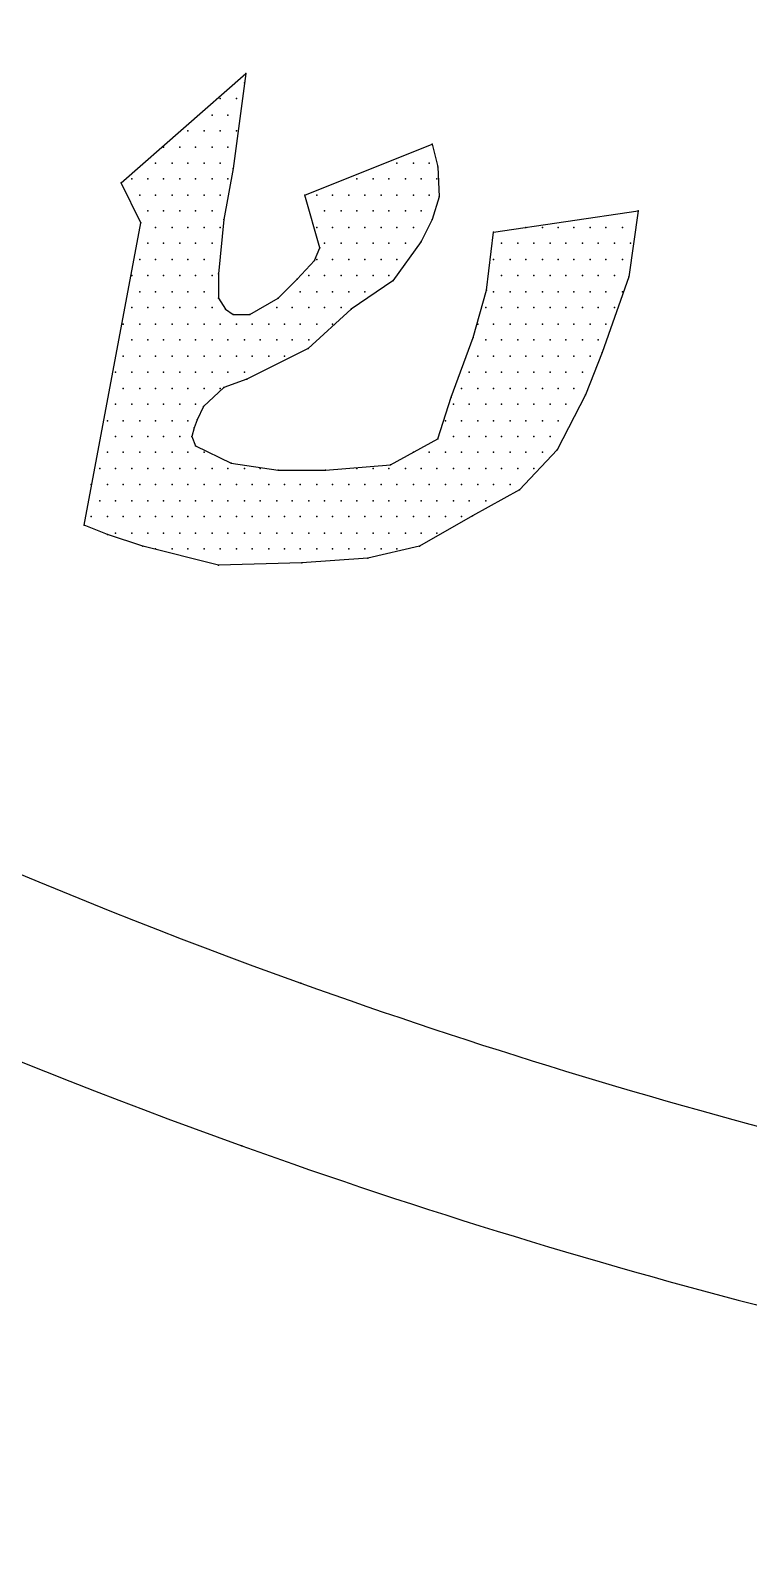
# Model space of a CAD drawing. Extents: x 180421 to 182279, y 668879 to 669787.
# Drawn here: x 180583.85 to 180588.67, y 669594.33 to 669604.51 of the extents above; entities that cross this region are included whole.
import ezdxf

# ---------------------------------------------------------------- set-up
doc = ezdxf.new("R2010")
doc.units = 0
doc.header["$LTSCALE"] = 2.5
doc.header["$MEASUREMENT"] = 0
doc.layers.get('0').update_dxf_attribs({"linetype": 'CONTINUOUS'})
doc.layers.add('KOTERET', color=1, linetype='CONTINUOUS')

# ---------------------------------------------------------------- blocks, each defined once
blk = doc.blocks.new('elipsa')
at = {"layer": 'KOTERET', "color": 1, "linetype": 'Continuous'}
for points in [[(20.368, 15.482, 0.06433), (7.627, 18.997, 0.055067), (-3.695, 19.335, 0.081051), (-17.07, 16.585, 0.05642), (-25.541, 12.204, 0.170965), (-32.054, 4.609, 0.076819), (-33.047, 0.117, 0.118306), (-31.458, -6.729, 0.129737), (-26.38, -12.498, 0.070189), (-16.442, -17.734, 0.047922), (-8.989, -19.629, 0.049022), (1.678, -20.394, 0.072792), (17.281, -17.691, 0.1248), (27.531, -12.086, 0.103709), (33.163, -4.121, 0.036886), (33.574, -2.374, 0.106536), (33.289, 2.751, 0.106243), (28.222, 10.489, 0.106919), (20.368, 15.482)], [(-8.799, -18.483, 0.049045), (1.647, -19.233, 0.072972), (16.953, -16.573, 0.125195), (26.739, -11.236, 0.103069), (32.075, -3.715, 0.035565), (32.429, -2.19, 0.105225), (32.186, 2.392, 0.105504), (27.409, 9.665, 0.107235), (19.946, 14.405, 0.064474), (7.463, 17.846, 0.055181), (-3.626, 18.179, 0.081162), (-16.653, 15.503, 0.05669), (-24.929, 11.217, 0.171614), (-30.972, 4.192, 0.076301), (-31.885, 0.075, 0.117637), (-30.418, -6.206, 0.130118), (-25.715, -11.542, 0.070334), (-16.046, -16.641, 0.047983), (-8.799, -18.483)]]:
    blk.add_lwpolyline(points, format="xyb", dxfattribs=at)
at = {"layer": 'KOTERET', "color": 2, "linetype": 'Continuous'}
for points in [[(-17.254, -11.263), (-16.415, -10.529)], [(-16.415, -10.529), (-16.5, -11.168)], [(-16.426, -10.592), (-16.426, -10.592)], [(-16.589, -10.698), (-16.589, -10.698)], [(-16.479, -10.698), (-16.479, -10.698)], [(-16.642, -10.809), (-16.642, -10.809)], [(-16.537, -10.809), (-16.537, -10.809)], [(-16.806, -10.914), (-16.806, -10.914)], [(-16.695, -10.914), (-16.695, -10.914)], [(-16.589, -10.914), (-16.589, -10.914)], [(-16.479, -10.914), (-16.479, -10.914)], [(-16.969, -11.025), (-16.969, -11.025)], [(-16.859, -11.025), (-16.859, -11.025)], [(-16.753, -11.025), (-16.753, -11.025)], [(-16.642, -11.025), (-16.642, -11.025)], [(-16.537, -11.025), (-16.537, -11.025)], [(-16.019, -11.347), (-15.164, -11.004)], [(-15.164, -11.004), (-15.127, -11.157)], [(-17.022, -11.131), (-17.022, -11.131)], [(-16.911, -11.131), (-16.911, -11.131)], [(-16.806, -11.131), (-16.806, -11.131)], [(-16.695, -11.131), (-16.695, -11.131)], [(-16.589, -11.131), (-16.589, -11.131)], [(-16.5, -11.168), (-16.563, -11.511)], [(-15.402, -11.131), (-15.402, -11.131)], [(-15.291, -11.131), (-15.291, -11.131)], [(-15.185, -11.131), (-15.185, -11.131)], [(-15.127, -11.157), (-15.117, -11.358)], [(-17.122, -11.532), (-17.254, -11.263)], [(-17.181, -11.236), (-17.181, -11.236)], [(-17.075, -11.236), (-17.075, -11.236)], [(-16.969, -11.236), (-16.969, -11.236)], [(-16.859, -11.236), (-16.859, -11.236)], [(-16.753, -11.236), (-16.753, -11.236)], [(-16.642, -11.236), (-16.642, -11.236)], [(-16.537, -11.236), (-16.537, -11.236)], [(-15.671, -11.236), (-15.671, -11.236)], [(-15.56, -11.236), (-15.56, -11.236)], [(-15.455, -11.236), (-15.455, -11.236)], [(-15.344, -11.236), (-15.344, -11.236)], [(-15.238, -11.236), (-15.238, -11.236)], [(-15.133, -11.236), (-15.133, -11.236)], [(-17.128, -11.347), (-17.128, -11.347)], [(-17.022, -11.347), (-17.022, -11.347)], [(-16.911, -11.347), (-16.911, -11.347)], [(-16.806, -11.347), (-16.806, -11.347)], [(-16.695, -11.347), (-16.695, -11.347)], [(-16.589, -11.347), (-16.589, -11.347)], [(-15.919, -11.701), (-16.019, -11.347)], [(-15.94, -11.347), (-15.94, -11.347)], [(-15.835, -11.347), (-15.835, -11.347)], [(-15.724, -11.347), (-15.724, -11.347)], [(-15.618, -11.347), (-15.618, -11.347)], [(-15.507, -11.347), (-15.507, -11.347)], [(-15.402, -11.347), (-15.402, -11.347)], [(-15.291, -11.347), (-15.291, -11.347)], [(-15.185, -11.347), (-15.185, -11.347)], [(-15.117, -11.358), (-15.164, -11.511)], [(-17.075, -11.453), (-17.075, -11.453)], [(-16.969, -11.453), (-16.969, -11.453)], [(-16.859, -11.453), (-16.859, -11.453)], [(-16.753, -11.453), (-16.753, -11.453)], [(-16.642, -11.453), (-16.642, -11.453)], [(-15.887, -11.453), (-15.887, -11.453)], [(-15.777, -11.453), (-15.777, -11.453)], [(-15.671, -11.453), (-15.671, -11.453)], [(-15.56, -11.453), (-15.56, -11.453)], [(-15.455, -11.453), (-15.455, -11.453)], [(-15.344, -11.453), (-15.344, -11.453)], [(-15.238, -11.453), (-15.238, -11.453)], [(-14.753, -11.595), (-13.781, -11.453)], [(-13.781, -11.453), (-13.845, -11.896)], [(-17.502, -13.564), (-17.122, -11.532)], [(-17.022, -11.564), (-17.022, -11.564)], [(-16.911, -11.564), (-16.911, -11.564)], [(-16.806, -11.564), (-16.806, -11.564)], [(-16.695, -11.564), (-16.695, -11.564)], [(-16.563, -11.511), (-16.6, -11.875)], [(-16.589, -11.564), (-16.589, -11.564)], [(-15.94, -11.564), (-15.94, -11.564)], [(-15.835, -11.564), (-15.835, -11.564)], [(-15.724, -11.564), (-15.724, -11.564)], [(-15.618, -11.564), (-15.618, -11.564)], [(-15.507, -11.564), (-15.507, -11.564)], [(-15.402, -11.564), (-15.402, -11.564)], [(-15.291, -11.564), (-15.291, -11.564)], [(-15.164, -11.511), (-15.238, -11.659)], [(-14.8, -11.986), (-14.753, -11.595)], [(-14.536, -11.564), (-14.536, -11.564)], [(-14.425, -11.564), (-14.425, -11.564)], [(-14.32, -11.564), (-14.32, -11.564)], [(-14.214, -11.564), (-14.214, -11.564)], [(-14.103, -11.564), (-14.103, -11.564)], [(-13.998, -11.564), (-13.998, -11.564)], [(-13.887, -11.564), (-13.887, -11.564)], [(-17.075, -11.669), (-17.075, -11.669)], [(-16.969, -11.669), (-16.969, -11.669)], [(-16.859, -11.669), (-16.859, -11.669)], [(-16.753, -11.669), (-16.753, -11.669)], [(-16.642, -11.669), (-16.642, -11.669)], [(-15.887, -11.669), (-15.887, -11.669)], [(-15.777, -11.669), (-15.777, -11.669)], [(-15.671, -11.669), (-15.671, -11.669)], [(-15.56, -11.669), (-15.56, -11.669)], [(-15.455, -11.669), (-15.455, -11.669)], [(-15.238, -11.659), (-15.428, -11.922)], [(-15.344, -11.669), (-15.344, -11.669)], [(-14.7, -11.669), (-14.7, -11.669)], [(-14.589, -11.669), (-14.589, -11.669)], [(-14.483, -11.669), (-14.483, -11.669)], [(-14.373, -11.669), (-14.373, -11.669)], [(-14.267, -11.669), (-14.267, -11.669)], [(-14.156, -11.669), (-14.156, -11.669)], [(-14.051, -11.669), (-14.051, -11.669)], [(-13.94, -11.669), (-13.94, -11.669)], [(-13.834, -11.669), (-13.834, -11.669)], [(-17.128, -11.78), (-17.128, -11.78)], [(-17.022, -11.78), (-17.022, -11.78)], [(-16.911, -11.78), (-16.911, -11.78)], [(-16.806, -11.78), (-16.806, -11.78)], [(-16.695, -11.78), (-16.695, -11.78)], [(-16.072, -11.912), (-15.956, -11.785)], [(-15.956, -11.785), (-15.919, -11.701)], [(-15.94, -11.78), (-15.94, -11.78)], [(-15.835, -11.78), (-15.835, -11.78)], [(-15.724, -11.78), (-15.724, -11.78)], [(-15.618, -11.78), (-15.618, -11.78)], [(-15.507, -11.78), (-15.507, -11.78)], [(-15.402, -11.78), (-15.402, -11.78)], [(-14.753, -11.78), (-14.753, -11.78)], [(-14.642, -11.78), (-14.642, -11.78)], [(-14.536, -11.78), (-14.536, -11.78)], [(-14.425, -11.78), (-14.425, -11.78)], [(-14.32, -11.78), (-14.32, -11.78)], [(-14.214, -11.78), (-14.214, -11.78)], [(-14.103, -11.78), (-14.103, -11.78)], [(-13.998, -11.78), (-13.998, -11.78)], [(-13.887, -11.78), (-13.887, -11.78)], [(-17.181, -11.886), (-17.181, -11.886)], [(-17.075, -11.886), (-17.075, -11.886)], [(-16.969, -11.886), (-16.969, -11.886)], [(-16.859, -11.886), (-16.859, -11.886)], [(-16.753, -11.886), (-16.753, -11.886)], [(-16.642, -11.886), (-16.642, -11.886)], [(-16.6, -11.875), (-16.6, -12.039)], [(-15.993, -11.886), (-15.993, -11.886)], [(-15.887, -11.886), (-15.887, -11.886)], [(-15.777, -11.886), (-15.777, -11.886)], [(-15.671, -11.886), (-15.671, -11.886)], [(-15.56, -11.886), (-15.56, -11.886)], [(-15.455, -11.886), (-15.455, -11.886)], [(-14.7, -11.886), (-14.7, -11.886)], [(-14.589, -11.886), (-14.589, -11.886)], [(-14.483, -11.886), (-14.483, -11.886)], [(-14.373, -11.886), (-14.373, -11.886)], [(-14.267, -11.886), (-14.267, -11.886)], [(-14.156, -11.886), (-14.156, -11.886)], [(-14.051, -11.886), (-14.051, -11.886)], [(-13.845, -11.896), (-14.024, -12.403)], [(-13.94, -11.886), (-13.94, -11.886)], [(-17.128, -11.996), (-17.128, -11.996)], [(-17.022, -11.996), (-17.022, -11.996)], [(-16.911, -11.996), (-16.911, -11.996)], [(-16.806, -11.996), (-16.806, -11.996)], [(-16.695, -11.996), (-16.695, -11.996)], [(-16.199, -12.039), (-16.072, -11.912)], [(-16.051, -11.996), (-16.051, -11.996)], [(-15.94, -11.996), (-15.94, -11.996)], [(-15.835, -11.996), (-15.835, -11.996)], [(-15.724, -11.996), (-15.724, -11.996)], [(-15.428, -11.922), (-15.708, -12.112)], [(-15.618, -11.996), (-15.618, -11.996)], [(-14.89, -12.302), (-14.8, -11.986)], [(-14.753, -11.996), (-14.753, -11.996)], [(-14.642, -11.996), (-14.642, -11.996)], [(-14.536, -11.996), (-14.536, -11.996)], [(-14.425, -11.996), (-14.425, -11.996)], [(-14.32, -11.996), (-14.32, -11.996)], [(-14.214, -11.996), (-14.214, -11.996)], [(-14.103, -11.996), (-14.103, -11.996)], [(-13.998, -11.996), (-13.998, -11.996)], [(-13.887, -11.996), (-13.887, -11.996)], [(-17.181, -12.102), (-17.181, -12.102)], [(-17.075, -12.102), (-17.075, -12.102)], [(-16.969, -12.102), (-16.969, -12.102)], [(-16.859, -12.102), (-16.859, -12.102)], [(-16.753, -12.102), (-16.753, -12.102)], [(-16.642, -12.102), (-16.642, -12.102)], [(-16.6, -12.039), (-16.552, -12.112)], [(-16.389, -12.149), (-16.199, -12.039)], [(-16.209, -12.102), (-16.209, -12.102)], [(-16.104, -12.102), (-16.104, -12.102)], [(-15.993, -12.102), (-15.993, -12.102)], [(-15.887, -12.102), (-15.887, -12.102)], [(-15.777, -12.102), (-15.777, -12.102)], [(-14.805, -12.102), (-14.805, -12.102)], [(-14.7, -12.102), (-14.7, -12.102)], [(-14.589, -12.102), (-14.589, -12.102)], [(-14.483, -12.102), (-14.483, -12.102)], [(-14.373, -12.102), (-14.373, -12.102)], [(-14.267, -12.102), (-14.267, -12.102)], [(-14.156, -12.102), (-14.156, -12.102)], [(-14.051, -12.102), (-14.051, -12.102)], [(-13.94, -12.102), (-13.94, -12.102)], [(-16.552, -12.112), (-16.5, -12.149)], [(-16.5, -12.149), (-16.389, -12.149)], [(-15.708, -12.112), (-15.998, -12.376)], [(-17.239, -12.213), (-17.239, -12.213)], [(-17.128, -12.213), (-17.128, -12.213)], [(-17.022, -12.213), (-17.022, -12.213)], [(-16.911, -12.213), (-16.911, -12.213)], [(-16.806, -12.213), (-16.806, -12.213)], [(-16.695, -12.213), (-16.695, -12.213)], [(-16.589, -12.213), (-16.589, -12.213)], [(-16.479, -12.213), (-16.479, -12.213)], [(-16.373, -12.213), (-16.373, -12.213)], [(-16.262, -12.213), (-16.262, -12.213)], [(-16.157, -12.213), (-16.157, -12.213)], [(-16.051, -12.213), (-16.051, -12.213)], [(-15.94, -12.213), (-15.94, -12.213)], [(-15.835, -12.213), (-15.835, -12.213)], [(-15.038, -12.704), (-14.89, -12.302)], [(-14.858, -12.213), (-14.858, -12.213)], [(-14.753, -12.213), (-14.753, -12.213)], [(-14.642, -12.213), (-14.642, -12.213)], [(-14.536, -12.213), (-14.536, -12.213)], [(-14.425, -12.213), (-14.425, -12.213)], [(-14.32, -12.213), (-14.32, -12.213)], [(-14.214, -12.213), (-14.214, -12.213)], [(-14.103, -12.213), (-14.103, -12.213)], [(-13.998, -12.213), (-13.998, -12.213)], [(-17.181, -12.318), (-17.181, -12.318)], [(-17.075, -12.318), (-17.075, -12.318)], [(-16.969, -12.318), (-16.969, -12.318)], [(-16.859, -12.318), (-16.859, -12.318)], [(-16.753, -12.318), (-16.753, -12.318)], [(-16.642, -12.318), (-16.642, -12.318)], [(-16.537, -12.318), (-16.537, -12.318)], [(-16.426, -12.318), (-16.426, -12.318)], [(-15.998, -12.376), (-16.41, -12.582)], [(-16.32, -12.318), (-16.32, -12.318)], [(-16.209, -12.318), (-16.209, -12.318)], [(-16.104, -12.318), (-16.104, -12.318)], [(-15.993, -12.318), (-15.993, -12.318)], [(-14.805, -12.318), (-14.805, -12.318)], [(-14.7, -12.318), (-14.7, -12.318)], [(-14.589, -12.318), (-14.589, -12.318)], [(-14.483, -12.318), (-14.483, -12.318)], [(-14.373, -12.318), (-14.373, -12.318)], [(-14.267, -12.318), (-14.267, -12.318)], [(-14.156, -12.318), (-14.156, -12.318)], [(-14.024, -12.403), (-14.135, -12.688)], [(-14.051, -12.318), (-14.051, -12.318)], [(-17.239, -12.429), (-17.239, -12.429)], [(-17.128, -12.429), (-17.128, -12.429)], [(-17.022, -12.429), (-17.022, -12.429)], [(-16.911, -12.429), (-16.911, -12.429)], [(-16.806, -12.429), (-16.806, -12.429)], [(-16.695, -12.429), (-16.695, -12.429)], [(-16.589, -12.429), (-16.589, -12.429)], [(-16.479, -12.429), (-16.479, -12.429)], [(-16.373, -12.429), (-16.373, -12.429)], [(-16.262, -12.429), (-16.262, -12.429)], [(-16.157, -12.429), (-16.157, -12.429)], [(-14.858, -12.429), (-14.858, -12.429)], [(-14.753, -12.429), (-14.753, -12.429)], [(-14.642, -12.429), (-14.642, -12.429)], [(-14.536, -12.429), (-14.536, -12.429)], [(-14.425, -12.429), (-14.425, -12.429)], [(-14.32, -12.429), (-14.32, -12.429)], [(-14.214, -12.429), (-14.214, -12.429)], [(-14.103, -12.429), (-14.103, -12.429)], [(-17.291, -12.535), (-17.291, -12.535)], [(-17.181, -12.535), (-17.181, -12.535)], [(-17.075, -12.535), (-17.075, -12.535)], [(-16.969, -12.535), (-16.969, -12.535)], [(-16.859, -12.535), (-16.859, -12.535)], [(-16.753, -12.535), (-16.753, -12.535)], [(-16.642, -12.535), (-16.642, -12.535)], [(-16.41, -12.582), (-16.563, -12.64)], [(-16.537, -12.535), (-16.537, -12.535)], [(-16.426, -12.535), (-16.426, -12.535)], [(-14.916, -12.535), (-14.916, -12.535)], [(-14.805, -12.535), (-14.805, -12.535)], [(-14.7, -12.535), (-14.7, -12.535)], [(-14.589, -12.535), (-14.589, -12.535)], [(-14.483, -12.535), (-14.483, -12.535)], [(-14.373, -12.535), (-14.373, -12.535)], [(-14.267, -12.535), (-14.267, -12.535)], [(-14.156, -12.535), (-14.156, -12.535)], [(-17.239, -12.646), (-17.239, -12.646)], [(-17.128, -12.646), (-17.128, -12.646)], [(-17.022, -12.646), (-17.022, -12.646)], [(-16.911, -12.646), (-16.911, -12.646)], [(-16.806, -12.646), (-16.806, -12.646)], [(-16.563, -12.64), (-16.7, -12.767)], [(-16.695, -12.646), (-16.695, -12.646)], [(-16.589, -12.646), (-16.589, -12.646)], [(-15.127, -12.983), (-15.038, -12.704)], [(-14.969, -12.646), (-14.969, -12.646)], [(-14.858, -12.646), (-14.858, -12.646)], [(-14.753, -12.646), (-14.753, -12.646)], [(-14.642, -12.646), (-14.642, -12.646)], [(-14.536, -12.646), (-14.536, -12.646)], [(-14.425, -12.646), (-14.425, -12.646)], [(-14.135, -12.688), (-14.325, -13.057)], [(-14.32, -12.646), (-14.32, -12.646)], [(-14.214, -12.646), (-14.214, -12.646)], [(-17.291, -12.751), (-17.291, -12.751)], [(-17.181, -12.751), (-17.181, -12.751)], [(-17.075, -12.751), (-17.075, -12.751)], [(-16.969, -12.751), (-16.969, -12.751)], [(-16.859, -12.751), (-16.859, -12.751)], [(-16.753, -12.751), (-16.753, -12.751)], [(-16.7, -12.767), (-16.742, -12.857)], [(-15.022, -12.751), (-15.022, -12.751)], [(-14.916, -12.751), (-14.916, -12.751)], [(-14.805, -12.751), (-14.805, -12.751)], [(-14.7, -12.751), (-14.7, -12.751)], [(-14.589, -12.751), (-14.589, -12.751)], [(-14.483, -12.751), (-14.483, -12.751)], [(-14.373, -12.751), (-14.373, -12.751)], [(-14.267, -12.751), (-14.267, -12.751)], [(-17.344, -12.862), (-17.344, -12.862)], [(-17.239, -12.862), (-17.239, -12.862)], [(-17.128, -12.862), (-17.128, -12.862)], [(-17.022, -12.862), (-17.022, -12.862)], [(-16.911, -12.862), (-16.911, -12.862)], [(-16.806, -12.862), (-16.806, -12.862)], [(-16.764, -12.909), (-16.779, -12.968)], [(-16.742, -12.857), (-16.764, -12.909)], [(-15.075, -12.862), (-15.075, -12.862)], [(-14.969, -12.862), (-14.969, -12.862)], [(-14.858, -12.862), (-14.858, -12.862)], [(-14.753, -12.862), (-14.753, -12.862)], [(-14.642, -12.862), (-14.642, -12.862)], [(-14.536, -12.862), (-14.536, -12.862)], [(-14.425, -12.862), (-14.425, -12.862)], [(-14.32, -12.862), (-14.32, -12.862)], [(-17.291, -12.968), (-17.291, -12.968)], [(-17.181, -12.968), (-17.181, -12.968)], [(-17.075, -12.968), (-17.075, -12.968)], [(-16.969, -12.968), (-16.969, -12.968)], [(-16.859, -12.968), (-16.859, -12.968)], [(-16.779, -12.968), (-16.753, -13.031)], [(-15.444, -13.158), (-15.127, -12.983)], [(-15.022, -12.968), (-15.022, -12.968)], [(-14.916, -12.968), (-14.916, -12.968)], [(-14.805, -12.968), (-14.805, -12.968)], [(-14.7, -12.968), (-14.7, -12.968)], [(-14.589, -12.968), (-14.589, -12.968)], [(-14.483, -12.968), (-14.483, -12.968)], [(-14.373, -12.968), (-14.373, -12.968)], [(-17.344, -13.073), (-17.344, -13.073)], [(-17.239, -13.073), (-17.239, -13.073)], [(-17.128, -13.073), (-17.128, -13.073)], [(-17.022, -13.073), (-17.022, -13.073)], [(-16.911, -13.073), (-16.911, -13.073)], [(-16.806, -13.073), (-16.806, -13.073)], [(-16.753, -13.031), (-16.515, -13.147)], [(-16.695, -13.073), (-16.695, -13.073)], [(-15.291, -13.073), (-15.291, -13.073)], [(-15.185, -13.073), (-15.185, -13.073)], [(-15.075, -13.073), (-15.075, -13.073)], [(-14.969, -13.073), (-14.969, -13.073)], [(-14.858, -13.073), (-14.858, -13.073)], [(-14.753, -13.073), (-14.753, -13.073)], [(-14.642, -13.073), (-14.642, -13.073)], [(-14.325, -13.057), (-14.578, -13.326)], [(-14.536, -13.073), (-14.536, -13.073)], [(-14.425, -13.073), (-14.425, -13.073)], [(-17.397, -13.184), (-17.397, -13.184)], [(-17.291, -13.184), (-17.291, -13.184)], [(-17.181, -13.184), (-17.181, -13.184)], [(-17.075, -13.184), (-17.075, -13.184)], [(-16.969, -13.184), (-16.969, -13.184)], [(-16.859, -13.184), (-16.859, -13.184)], [(-16.753, -13.184), (-16.753, -13.184)], [(-16.642, -13.184), (-16.642, -13.184)], [(-16.537, -13.184), (-16.537, -13.184)], [(-16.515, -13.147), (-16.199, -13.195)], [(-16.426, -13.184), (-16.426, -13.184)], [(-16.32, -13.184), (-16.32, -13.184)], [(-16.199, -13.195), (-15.882, -13.195)], [(-15.882, -13.195), (-15.444, -13.158)], [(-15.671, -13.184), (-15.671, -13.184)], [(-15.56, -13.184), (-15.56, -13.184)], [(-15.455, -13.184), (-15.455, -13.184)], [(-15.344, -13.184), (-15.344, -13.184)], [(-15.238, -13.184), (-15.238, -13.184)], [(-15.133, -13.184), (-15.133, -13.184)], [(-15.022, -13.184), (-15.022, -13.184)], [(-14.916, -13.184), (-14.916, -13.184)], [(-14.805, -13.184), (-14.805, -13.184)], [(-14.7, -13.184), (-14.7, -13.184)], [(-14.589, -13.184), (-14.589, -13.184)], [(-14.483, -13.184), (-14.483, -13.184)], [(-17.455, -13.29), (-17.455, -13.29)], [(-17.344, -13.29), (-17.344, -13.29)], [(-17.239, -13.29), (-17.239, -13.29)], [(-17.128, -13.29), (-17.128, -13.29)], [(-17.022, -13.29), (-17.022, -13.29)], [(-16.911, -13.29), (-16.911, -13.29)], [(-16.806, -13.29), (-16.806, -13.29)], [(-16.695, -13.29), (-16.695, -13.29)], [(-16.589, -13.29), (-16.589, -13.29)], [(-16.479, -13.29), (-16.479, -13.29)], [(-16.373, -13.29), (-16.373, -13.29)], [(-16.262, -13.29), (-16.262, -13.29)], [(-16.157, -13.29), (-16.157, -13.29)], [(-16.051, -13.29), (-16.051, -13.29)], [(-15.94, -13.29), (-15.94, -13.29)], [(-15.835, -13.29), (-15.835, -13.29)], [(-15.724, -13.29), (-15.724, -13.29)], [(-15.618, -13.29), (-15.618, -13.29)], [(-15.507, -13.29), (-15.507, -13.29)], [(-15.402, -13.29), (-15.402, -13.29)], [(-15.291, -13.29), (-15.291, -13.29)], [(-15.185, -13.29), (-15.185, -13.29)], [(-15.075, -13.29), (-15.075, -13.29)], [(-14.969, -13.29), (-14.969, -13.29)], [(-14.578, -13.326), (-14.895, -13.501)], [(-14.858, -13.29), (-14.858, -13.29)], [(-14.753, -13.29), (-14.753, -13.29)], [(-14.642, -13.29), (-14.642, -13.29)], [(-17.397, -13.4), (-17.397, -13.4)], [(-17.291, -13.4), (-17.291, -13.4)], [(-17.181, -13.4), (-17.181, -13.4)], [(-17.075, -13.4), (-17.075, -13.4)], [(-16.969, -13.4), (-16.969, -13.4)], [(-16.859, -13.4), (-16.859, -13.4)], [(-16.753, -13.4), (-16.753, -13.4)], [(-16.642, -13.4), (-16.642, -13.4)], [(-16.537, -13.4), (-16.537, -13.4)], [(-16.426, -13.4), (-16.426, -13.4)], [(-16.32, -13.4), (-16.32, -13.4)], [(-16.209, -13.4), (-16.209, -13.4)], [(-16.104, -13.4), (-16.104, -13.4)], [(-15.993, -13.4), (-15.993, -13.4)], [(-15.887, -13.4), (-15.887, -13.4)], [(-15.777, -13.4), (-15.777, -13.4)], [(-15.671, -13.4), (-15.671, -13.4)], [(-15.56, -13.4), (-15.56, -13.4)], [(-15.455, -13.4), (-15.455, -13.4)], [(-15.344, -13.4), (-15.344, -13.4)], [(-15.238, -13.4), (-15.238, -13.4)], [(-15.133, -13.4), (-15.133, -13.4)], [(-15.022, -13.4), (-15.022, -13.4)], [(-14.916, -13.4), (-14.916, -13.4)], [(-14.805, -13.4), (-14.805, -13.4)], [(-17.455, -13.506), (-17.455, -13.506)], [(-17.344, -13.506), (-17.344, -13.506)], [(-17.239, -13.506), (-17.239, -13.506)], [(-17.128, -13.506), (-17.128, -13.506)], [(-17.022, -13.506), (-17.022, -13.506)], [(-16.911, -13.506), (-16.911, -13.506)], [(-16.806, -13.506), (-16.806, -13.506)], [(-16.695, -13.506), (-16.695, -13.506)], [(-16.589, -13.506), (-16.589, -13.506)], [(-16.479, -13.506), (-16.479, -13.506)], [(-16.373, -13.506), (-16.373, -13.506)], [(-16.262, -13.506), (-16.262, -13.506)], [(-16.157, -13.506), (-16.157, -13.506)], [(-16.051, -13.506), (-16.051, -13.506)], [(-15.94, -13.506), (-15.94, -13.506)], [(-15.835, -13.506), (-15.835, -13.506)], [(-15.724, -13.506), (-15.724, -13.506)], [(-15.618, -13.506), (-15.618, -13.506)], [(-15.507, -13.506), (-15.507, -13.506)], [(-15.402, -13.506), (-15.402, -13.506)], [(-15.291, -13.506), (-15.291, -13.506)], [(-14.895, -13.501), (-15.249, -13.706)], [(-15.185, -13.506), (-15.185, -13.506)], [(-15.075, -13.506), (-15.075, -13.506)], [(-14.969, -13.506), (-14.969, -13.506)], [(-17.344, -13.627), (-17.502, -13.564)], [(-17.107, -13.706), (-17.344, -13.627)], [(-17.291, -13.617), (-17.291, -13.617)], [(-17.181, -13.617), (-17.181, -13.617)], [(-17.075, -13.617), (-17.075, -13.617)], [(-16.969, -13.617), (-16.969, -13.617)], [(-16.859, -13.617), (-16.859, -13.617)], [(-16.753, -13.617), (-16.753, -13.617)], [(-16.642, -13.617), (-16.642, -13.617)], [(-16.537, -13.617), (-16.537, -13.617)], [(-16.426, -13.617), (-16.426, -13.617)], [(-16.32, -13.617), (-16.32, -13.617)], [(-16.209, -13.617), (-16.209, -13.617)], [(-16.104, -13.617), (-16.104, -13.617)], [(-15.993, -13.617), (-15.993, -13.617)], [(-15.887, -13.617), (-15.887, -13.617)], [(-15.777, -13.617), (-15.777, -13.617)], [(-15.671, -13.617), (-15.671, -13.617)], [(-15.56, -13.617), (-15.56, -13.617)], [(-15.455, -13.617), (-15.455, -13.617)], [(-15.344, -13.617), (-15.344, -13.617)], [(-15.238, -13.617), (-15.238, -13.617)], [(-15.133, -13.617), (-15.133, -13.617)], [(-16.6, -13.833), (-17.107, -13.706)], [(-17.022, -13.722), (-17.022, -13.722)], [(-16.911, -13.722), (-16.911, -13.722)], [(-16.806, -13.722), (-16.806, -13.722)], [(-16.695, -13.722), (-16.695, -13.722)], [(-16.589, -13.722), (-16.589, -13.722)], [(-16.479, -13.722), (-16.479, -13.722)], [(-16.373, -13.722), (-16.373, -13.722)], [(-16.262, -13.722), (-16.262, -13.722)], [(-16.157, -13.722), (-16.157, -13.722)], [(-16.051, -13.722), (-16.051, -13.722)], [(-15.94, -13.722), (-15.94, -13.722)], [(-15.835, -13.722), (-15.835, -13.722)], [(-15.724, -13.722), (-15.724, -13.722)], [(-15.618, -13.722), (-15.618, -13.722)], [(-15.249, -13.706), (-15.597, -13.786)], [(-15.507, -13.722), (-15.507, -13.722)], [(-15.402, -13.722), (-15.402, -13.722)], [(-16.04, -13.817), (-16.6, -13.833)], [(-15.597, -13.786), (-16.04, -13.817)]]:
    blk.add_lwpolyline(points, dxfattribs=at)
at = {"layer": 'KOTERET', "color": 1}
for p in [(-16.415, -10.529), (-16.415, -10.529), (-16.426, -10.592), (-16.426, -10.592), (-16.589, -10.698), (-16.589, -10.698), (-16.479, -10.698), (-16.479, -10.698), (-16.642, -10.809), (-16.642, -10.809), (-16.537, -10.809), (-16.537, -10.809), (-16.806, -10.914), (-16.806, -10.914), (-16.695, -10.914), (-16.695, -10.914), (-16.589, -10.914), (-16.589, -10.914), (-16.479, -10.914), (-16.479, -10.914), (-16.969, -11.025), (-16.969, -11.025), (-16.859, -11.025), (-16.859, -11.025), (-16.753, -11.025), (-16.753, -11.025), (-16.642, -11.025), (-16.642, -11.025), (-16.537, -11.025), (-16.537, -11.025), (-15.164, -11.004), (-15.164, -11.004), (-17.022, -11.131), (-17.022, -11.131), (-16.911, -11.131), (-16.911, -11.131), (-16.806, -11.131), (-16.806, -11.131), (-16.695, -11.131), (-16.695, -11.131), (-16.589, -11.131), (-16.589, -11.131), (-16.5, -11.168), (-16.5, -11.168), (-15.402, -11.131), (-15.402, -11.131), (-15.291, -11.131), (-15.291, -11.131), (-15.185, -11.131), (-15.185, -11.131), (-15.127, -11.157), (-15.127, -11.157), (-17.254, -11.263), (-17.254, -11.263), (-17.181, -11.236), (-17.181, -11.236), (-17.075, -11.236), (-17.075, -11.236), (-16.969, -11.236), (-16.969, -11.236), (-16.859, -11.236), (-16.859, -11.236), (-16.753, -11.236), (-16.753, -11.236), (-16.642, -11.236), (-16.642, -11.236), (-16.537, -11.236), (-16.537, -11.236), (-15.671, -11.236), (-15.671, -11.236), (-15.56, -11.236), (-15.56, -11.236), (-15.455, -11.236), (-15.455, -11.236), (-15.344, -11.236), (-15.344, -11.236), (-15.238, -11.236), (-15.238, -11.236), (-15.133, -11.236), (-15.133, -11.236), (-17.128, -11.347), (-17.128, -11.347), (-17.022, -11.347), (-17.022, -11.347), (-16.911, -11.347), (-16.911, -11.347), (-16.806, -11.347), (-16.806, -11.347), (-16.695, -11.347), (-16.695, -11.347), (-16.589, -11.347), (-16.589, -11.347), (-16.019, -11.347), (-16.019, -11.347), (-15.94, -11.347), (-15.94, -11.347), (-15.835, -11.347), (-15.835, -11.347), (-15.724, -11.347), (-15.724, -11.347), (-15.618, -11.347), (-15.618, -11.347), (-15.507, -11.347), (-15.507, -11.347), (-15.402, -11.347), (-15.402, -11.347), (-15.291, -11.347), (-15.291, -11.347), (-15.185, -11.347), (-15.185, -11.347), (-15.117, -11.358), (-15.117, -11.358), (-17.075, -11.453), (-17.075, -11.453), (-16.969, -11.453), (-16.969, -11.453), (-16.859, -11.453), (-16.859, -11.453), (-16.753, -11.453), (-16.753, -11.453), (-16.642, -11.453), (-16.642, -11.453), (-15.887, -11.453), (-15.887, -11.453), (-15.777, -11.453), (-15.777, -11.453), (-15.671, -11.453), (-15.671, -11.453), (-15.56, -11.453), (-15.56, -11.453), (-15.455, -11.453), (-15.455, -11.453), (-15.344, -11.453), (-15.344, -11.453), (-15.238, -11.453), (-15.238, -11.453), (-13.781, -11.453), (-13.781, -11.453), (-17.122, -11.532), (-17.122, -11.532), (-17.022, -11.564), (-17.022, -11.564), (-16.911, -11.564), (-16.911, -11.564), (-16.806, -11.564), (-16.806, -11.564), (-16.695, -11.564), (-16.695, -11.564), (-16.589, -11.564), (-16.589, -11.564), (-16.563, -11.511), (-16.563, -11.511), (-15.94, -11.564), (-15.94, -11.564), (-15.835, -11.564), (-15.835, -11.564), (-15.724, -11.564), (-15.724, -11.564), (-15.618, -11.564), (-15.618, -11.564), (-15.507, -11.564), (-15.507, -11.564), (-15.402, -11.564), (-15.402, -11.564), (-15.291, -11.564), (-15.291, -11.564), (-15.164, -11.511), (-15.164, -11.511), (-14.753, -11.595), (-14.753, -11.595), (-14.536, -11.564), (-14.536, -11.564), (-14.425, -11.564), (-14.425, -11.564), (-14.32, -11.564), (-14.32, -11.564), (-14.214, -11.564), (-14.214, -11.564), (-14.103, -11.564), (-14.103, -11.564), (-13.998, -11.564), (-13.998, -11.564), (-13.887, -11.564), (-13.887, -11.564), (-17.075, -11.669), (-17.075, -11.669), (-16.969, -11.669), (-16.969, -11.669), (-16.859, -11.669), (-16.859, -11.669), (-16.753, -11.669), (-16.753, -11.669), (-16.642, -11.669), (-16.642, -11.669), (-15.887, -11.669), (-15.887, -11.669), (-15.777, -11.669), (-15.777, -11.669), (-15.671, -11.669), (-15.671, -11.669), (-15.56, -11.669), (-15.56, -11.669), (-15.455, -11.669), (-15.455, -11.669), (-15.344, -11.669), (-15.344, -11.669), (-15.238, -11.659), (-15.238, -11.659), (-14.7, -11.669), (-14.7, -11.669), (-14.589, -11.669), (-14.589, -11.669), (-14.483, -11.669), (-14.483, -11.669), (-14.373, -11.669), (-14.373, -11.669), (-14.267, -11.669), (-14.267, -11.669), (-14.156, -11.669), (-14.156, -11.669), (-14.051, -11.669), (-14.051, -11.669), (-13.94, -11.669), (-13.94, -11.669), (-13.834, -11.669), (-13.834, -11.669), (-17.128, -11.78), (-17.128, -11.78), (-17.022, -11.78), (-17.022, -11.78), (-16.911, -11.78), (-16.911, -11.78), (-16.806, -11.78), (-16.806, -11.78), (-16.695, -11.78), (-16.695, -11.78), (-15.956, -11.785), (-15.956, -11.785), (-15.94, -11.78), (-15.94, -11.78), (-15.919, -11.701), (-15.919, -11.701), (-15.835, -11.78), (-15.835, -11.78), (-15.724, -11.78), (-15.724, -11.78), (-15.618, -11.78), (-15.618, -11.78), (-15.507, -11.78), (-15.507, -11.78), (-15.402, -11.78), (-15.402, -11.78), (-14.753, -11.78), (-14.753, -11.78), (-14.642, -11.78), (-14.642, -11.78), (-14.536, -11.78), (-14.536, -11.78), (-14.425, -11.78), (-14.425, -11.78), (-14.32, -11.78), (-14.32, -11.78), (-14.214, -11.78), (-14.214, -11.78), (-14.103, -11.78), (-14.103, -11.78), (-13.998, -11.78), (-13.998, -11.78), (-13.887, -11.78), (-13.887, -11.78), (-17.181, -11.886), (-17.181, -11.886), (-17.075, -11.886), (-17.075, -11.886), (-16.969, -11.886), (-16.969, -11.886), (-16.859, -11.886), (-16.859, -11.886), (-16.753, -11.886), (-16.753, -11.886), (-16.642, -11.886), (-16.642, -11.886), (-16.6, -11.875), (-16.6, -11.875), (-15.993, -11.886), (-15.993, -11.886), (-15.887, -11.886), (-15.887, -11.886), (-15.777, -11.886), (-15.777, -11.886), (-15.671, -11.886), (-15.671, -11.886), (-15.56, -11.886), (-15.56, -11.886), (-15.455, -11.886), (-15.455, -11.886), (-14.7, -11.886), (-14.7, -11.886), (-14.589, -11.886), (-14.589, -11.886), (-14.483, -11.886), (-14.483, -11.886), (-14.373, -11.886), (-14.373, -11.886), (-14.267, -11.886), (-14.267, -11.886), (-14.156, -11.886), (-14.156, -11.886), (-14.051, -11.886), (-14.051, -11.886), (-13.94, -11.886), (-13.94, -11.886), (-13.845, -11.896), (-13.845, -11.896), (-17.128, -11.996), (-17.128, -11.996), (-17.022, -11.996), (-17.022, -11.996), (-16.911, -11.996), (-16.911, -11.996), (-16.806, -11.996), (-16.806, -11.996), (-16.695, -11.996), (-16.695, -11.996), (-16.072, -11.912), (-16.072, -11.912), (-16.051, -11.996), (-16.051, -11.996), (-15.94, -11.996), (-15.94, -11.996), (-15.835, -11.996), (-15.835, -11.996), (-15.724, -11.996), (-15.724, -11.996), (-15.618, -11.996), (-15.618, -11.996), (-15.428, -11.922), (-15.428, -11.922), (-14.8, -11.986), (-14.8, -11.986), (-14.753, -11.996), (-14.753, -11.996), (-14.642, -11.996), (-14.642, -11.996), (-14.536, -11.996), (-14.536, -11.996), (-14.425, -11.996), (-14.425, -11.996), (-14.32, -11.996), (-14.32, -11.996), (-14.214, -11.996), (-14.214, -11.996), (-14.103, -11.996), (-14.103, -11.996), (-13.998, -11.996), (-13.998, -11.996), (-13.887, -11.996), (-13.887, -11.996), (-17.181, -12.102), (-17.181, -12.102), (-17.075, -12.102), (-17.075, -12.102), (-16.969, -12.102), (-16.969, -12.102), (-16.859, -12.102), (-16.859, -12.102), (-16.753, -12.102), (-16.753, -12.102), (-16.642, -12.102), (-16.642, -12.102), (-16.6, -12.039), (-16.6, -12.039), (-16.209, -12.102), (-16.209, -12.102), (-16.199, -12.039), (-16.199, -12.039), (-16.104, -12.102), (-16.104, -12.102), (-15.993, -12.102), (-15.993, -12.102), (-15.887, -12.102), (-15.887, -12.102), (-15.777, -12.102), (-15.777, -12.102), (-14.805, -12.102), (-14.805, -12.102), (-14.7, -12.102), (-14.7, -12.102), (-14.589, -12.102), (-14.589, -12.102), (-14.483, -12.102), (-14.483, -12.102), (-14.373, -12.102), (-14.373, -12.102), (-14.267, -12.102), (-14.267, -12.102), (-14.156, -12.102), (-14.156, -12.102), (-14.051, -12.102), (-14.051, -12.102), (-13.94, -12.102), (-13.94, -12.102), (-16.552, -12.112), (-16.552, -12.112), (-16.5, -12.149), (-16.5, -12.149), (-16.389, -12.149), (-16.389, -12.149), (-15.708, -12.112), (-15.708, -12.112), (-17.239, -12.213), (-17.239, -12.213), (-17.128, -12.213), (-17.128, -12.213), (-17.022, -12.213), (-17.022, -12.213), (-16.911, -12.213), (-16.911, -12.213), (-16.806, -12.213), (-16.806, -12.213), (-16.695, -12.213), (-16.695, -12.213), (-16.589, -12.213), (-16.589, -12.213), (-16.479, -12.213), (-16.479, -12.213), (-16.373, -12.213), (-16.373, -12.213), (-16.262, -12.213), (-16.262, -12.213), (-16.157, -12.213), (-16.157, -12.213), (-16.051, -12.213), (-16.051, -12.213), (-15.94, -12.213), (-15.94, -12.213), (-15.835, -12.213), (-15.835, -12.213), (-14.89, -12.302), (-14.89, -12.302), (-14.858, -12.213), (-14.858, -12.213), (-14.753, -12.213), (-14.753, -12.213), (-14.642, -12.213), (-14.642, -12.213), (-14.536, -12.213), (-14.536, -12.213), (-14.425, -12.213), (-14.425, -12.213), (-14.32, -12.213), (-14.32, -12.213), (-14.214, -12.213), (-14.214, -12.213), (-14.103, -12.213), (-14.103, -12.213), (-13.998, -12.213), (-13.998, -12.213), (-17.181, -12.318), (-17.181, -12.318), (-17.075, -12.318), (-17.075, -12.318), (-16.969, -12.318), (-16.969, -12.318), (-16.859, -12.318), (-16.859, -12.318), (-16.753, -12.318), (-16.753, -12.318), (-16.642, -12.318), (-16.642, -12.318), (-16.537, -12.318), (-16.537, -12.318), (-16.426, -12.318), (-16.426, -12.318), (-16.32, -12.318), (-16.32, -12.318), (-16.209, -12.318), (-16.209, -12.318), (-16.104, -12.318), (-16.104, -12.318), (-15.998, -12.376), (-15.998, -12.376), (-15.993, -12.318), (-15.993, -12.318), (-14.805, -12.318), (-14.805, -12.318), (-14.7, -12.318), (-14.7, -12.318), (-14.589, -12.318), (-14.589, -12.318), (-14.483, -12.318), (-14.483, -12.318), (-14.373, -12.318), (-14.373, -12.318), (-14.267, -12.318), (-14.267, -12.318), (-14.156, -12.318), (-14.156, -12.318), (-14.051, -12.318), (-14.051, -12.318), (-14.024, -12.403), (-14.024, -12.403), (-17.239, -12.429), (-17.239, -12.429), (-17.128, -12.429), (-17.128, -12.429), (-17.022, -12.429), (-17.022, -12.429), (-16.911, -12.429), (-16.911, -12.429), (-16.806, -12.429), (-16.806, -12.429), (-16.695, -12.429), (-16.695, -12.429), (-16.589, -12.429), (-16.589, -12.429), (-16.479, -12.429), (-16.479, -12.429), (-16.373, -12.429), (-16.373, -12.429), (-16.262, -12.429), (-16.262, -12.429), (-16.157, -12.429), (-16.157, -12.429), (-14.858, -12.429), (-14.858, -12.429), (-14.753, -12.429), (-14.753, -12.429), (-14.642, -12.429), (-14.642, -12.429), (-14.536, -12.429), (-14.536, -12.429), (-14.425, -12.429), (-14.425, -12.429), (-14.32, -12.429), (-14.32, -12.429), (-14.214, -12.429), (-14.214, -12.429), (-14.103, -12.429), (-14.103, -12.429), (-17.291, -12.535), (-17.291, -12.535), (-17.181, -12.535), (-17.181, -12.535), (-17.075, -12.535), (-17.075, -12.535), (-16.969, -12.535), (-16.969, -12.535), (-16.859, -12.535), (-16.859, -12.535), (-16.753, -12.535), (-16.753, -12.535), (-16.642, -12.535), (-16.642, -12.535), (-16.537, -12.535), (-16.537, -12.535), (-16.426, -12.535), (-16.426, -12.535), (-16.41, -12.582), (-16.41, -12.582), (-14.916, -12.535), (-14.916, -12.535), (-14.805, -12.535), (-14.805, -12.535), (-14.7, -12.535), (-14.7, -12.535), (-14.589, -12.535), (-14.589, -12.535), (-14.483, -12.535), (-14.483, -12.535), (-14.373, -12.535), (-14.373, -12.535), (-14.267, -12.535), (-14.267, -12.535), (-14.156, -12.535), (-14.156, -12.535), (-17.239, -12.646), (-17.239, -12.646), (-17.128, -12.646), (-17.128, -12.646), (-17.022, -12.646), (-17.022, -12.646), (-16.911, -12.646), (-16.911, -12.646), (-16.806, -12.646), (-16.806, -12.646), (-16.695, -12.646), (-16.695, -12.646), (-16.589, -12.646), (-16.589, -12.646), (-16.563, -12.64), (-16.563, -12.64), (-15.038, -12.704), (-15.038, -12.704), (-14.969, -12.646), (-14.969, -12.646), (-14.858, -12.646), (-14.858, -12.646), (-14.753, -12.646), (-14.753, -12.646), (-14.642, -12.646), (-14.642, -12.646), (-14.536, -12.646), (-14.536, -12.646), (-14.425, -12.646), (-14.425, -12.646), (-14.32, -12.646), (-14.32, -12.646), (-14.214, -12.646), (-14.214, -12.646), (-14.135, -12.688), (-14.135, -12.688), (-17.291, -12.751), (-17.291, -12.751), (-17.181, -12.751), (-17.181, -12.751), (-17.075, -12.751), (-17.075, -12.751), (-16.969, -12.751), (-16.969, -12.751), (-16.859, -12.751), (-16.859, -12.751), (-16.753, -12.751), (-16.753, -12.751), (-16.7, -12.767), (-16.7, -12.767), (-15.022, -12.751), (-15.022, -12.751), (-14.916, -12.751), (-14.916, -12.751), (-14.805, -12.751), (-14.805, -12.751), (-14.7, -12.751), (-14.7, -12.751), (-14.589, -12.751), (-14.589, -12.751), (-14.483, -12.751), (-14.483, -12.751), (-14.373, -12.751), (-14.373, -12.751), (-14.267, -12.751), (-14.267, -12.751), (-17.344, -12.862), (-17.344, -12.862), (-17.239, -12.862), (-17.239, -12.862), (-17.128, -12.862), (-17.128, -12.862), (-17.022, -12.862), (-17.022, -12.862), (-16.911, -12.862), (-16.911, -12.862), (-16.806, -12.862), (-16.806, -12.862), (-16.764, -12.909), (-16.764, -12.909), (-16.742, -12.857), (-16.742, -12.857), (-15.075, -12.862), (-15.075, -12.862), (-14.969, -12.862), (-14.969, -12.862), (-14.858, -12.862), (-14.858, -12.862), (-14.753, -12.862), (-14.753, -12.862), (-14.642, -12.862), (-14.642, -12.862), (-14.536, -12.862), (-14.536, -12.862), (-14.425, -12.862), (-14.425, -12.862), (-14.32, -12.862), (-14.32, -12.862), (-17.291, -12.968), (-17.291, -12.968), (-17.181, -12.968), (-17.181, -12.968), (-17.075, -12.968), (-17.075, -12.968), (-16.969, -12.968), (-16.969, -12.968), (-16.859, -12.968), (-16.859, -12.968), (-16.779, -12.968), (-16.779, -12.968), (-15.127, -12.983), (-15.127, -12.983), (-15.022, -12.968), (-15.022, -12.968), (-14.916, -12.968), (-14.916, -12.968), (-14.805, -12.968), (-14.805, -12.968), (-14.7, -12.968), (-14.7, -12.968), (-14.589, -12.968), (-14.589, -12.968), (-14.483, -12.968), (-14.483, -12.968), (-14.373, -12.968), (-14.373, -12.968), (-17.344, -13.073), (-17.344, -13.073), (-17.239, -13.073), (-17.239, -13.073), (-17.128, -13.073), (-17.128, -13.073), (-17.022, -13.073), (-17.022, -13.073), (-16.911, -13.073), (-16.911, -13.073), (-16.806, -13.073), (-16.806, -13.073), (-16.753, -13.031), (-16.753, -13.031), (-16.695, -13.073), (-16.695, -13.073), (-15.291, -13.073), (-15.291, -13.073), (-15.185, -13.073), (-15.185, -13.073), (-15.075, -13.073), (-15.075, -13.073), (-14.969, -13.073), (-14.969, -13.073), (-14.858, -13.073), (-14.858, -13.073), (-14.753, -13.073), (-14.753, -13.073), (-14.642, -13.073), (-14.642, -13.073), (-14.536, -13.073), (-14.536, -13.073), (-14.425, -13.073), (-14.425, -13.073), (-14.325, -13.057), (-14.325, -13.057), (-17.397, -13.184), (-17.397, -13.184), (-17.291, -13.184), (-17.291, -13.184), (-17.181, -13.184), (-17.181, -13.184), (-17.075, -13.184), (-17.075, -13.184), (-16.969, -13.184), (-16.969, -13.184), (-16.859, -13.184), (-16.859, -13.184), (-16.753, -13.184), (-16.753, -13.184), (-16.642, -13.184), (-16.642, -13.184), (-16.537, -13.184), (-16.537, -13.184), (-16.515, -13.147), (-16.515, -13.147), (-16.426, -13.184), (-16.426, -13.184), (-16.32, -13.184), (-16.32, -13.184), (-16.199, -13.195), (-16.199, -13.195), (-15.882, -13.195), (-15.882, -13.195), (-15.671, -13.184), (-15.671, -13.184), (-15.56, -13.184), (-15.56, -13.184), (-15.455, -13.184), (-15.455, -13.184), (-15.444, -13.158), (-15.444, -13.158), (-15.344, -13.184), (-15.344, -13.184), (-15.238, -13.184), (-15.238, -13.184), (-15.133, -13.184), (-15.133, -13.184), (-15.022, -13.184), (-15.022, -13.184), (-14.916, -13.184), (-14.916, -13.184), (-14.805, -13.184), (-14.805, -13.184), (-14.7, -13.184), (-14.7, -13.184), (-14.589, -13.184), (-14.589, -13.184), (-14.483, -13.184), (-14.483, -13.184), (-17.455, -13.29), (-17.455, -13.29), (-17.344, -13.29), (-17.344, -13.29), (-17.239, -13.29), (-17.239, -13.29), (-17.128, -13.29), (-17.128, -13.29), (-17.022, -13.29), (-17.022, -13.29), (-16.911, -13.29), (-16.911, -13.29), (-16.806, -13.29), (-16.806, -13.29), (-16.695, -13.29), (-16.695, -13.29), (-16.589, -13.29), (-16.589, -13.29), (-16.479, -13.29), (-16.479, -13.29), (-16.373, -13.29), (-16.373, -13.29), (-16.262, -13.29), (-16.262, -13.29), (-16.157, -13.29), (-16.157, -13.29), (-16.051, -13.29), (-16.051, -13.29), (-15.94, -13.29), (-15.94, -13.29), (-15.835, -13.29), (-15.835, -13.29), (-15.724, -13.29), (-15.724, -13.29), (-15.618, -13.29), (-15.618, -13.29), (-15.507, -13.29), (-15.507, -13.29), (-15.402, -13.29), (-15.402, -13.29), (-15.291, -13.29), (-15.291, -13.29), (-15.185, -13.29), (-15.185, -13.29), (-15.075, -13.29), (-15.075, -13.29), (-14.969, -13.29), (-14.969, -13.29), (-14.858, -13.29), (-14.858, -13.29), (-14.753, -13.29), (-14.753, -13.29), (-14.642, -13.29), (-14.642, -13.29), (-14.578, -13.326), (-14.578, -13.326), (-17.397, -13.4), (-17.397, -13.4), (-17.291, -13.4), (-17.291, -13.4), (-17.181, -13.4), (-17.181, -13.4), (-17.075, -13.4), (-17.075, -13.4), (-16.969, -13.4), (-16.969, -13.4), (-16.859, -13.4), (-16.859, -13.4), (-16.753, -13.4), (-16.753, -13.4), (-16.642, -13.4), (-16.642, -13.4), (-16.537, -13.4), (-16.537, -13.4), (-16.426, -13.4), (-16.426, -13.4), (-16.32, -13.4), (-16.32, -13.4), (-16.209, -13.4), (-16.209, -13.4), (-16.104, -13.4), (-16.104, -13.4), (-15.993, -13.4), (-15.993, -13.4), (-15.887, -13.4), (-15.887, -13.4), (-15.777, -13.4), (-15.777, -13.4), (-15.671, -13.4), (-15.671, -13.4), (-15.56, -13.4), (-15.56, -13.4), (-15.455, -13.4), (-15.455, -13.4), (-15.344, -13.4), (-15.344, -13.4), (-15.238, -13.4), (-15.238, -13.4), (-15.133, -13.4), (-15.133, -13.4), (-15.022, -13.4), (-15.022, -13.4), (-14.916, -13.4), (-14.916, -13.4), (-14.805, -13.4), (-14.805, -13.4), (-17.455, -13.506), (-17.455, -13.506), (-17.344, -13.506), (-17.344, -13.506), (-17.239, -13.506), (-17.239, -13.506), (-17.128, -13.506), (-17.128, -13.506), (-17.022, -13.506), (-17.022, -13.506), (-16.911, -13.506), (-16.911, -13.506), (-16.806, -13.506), (-16.806, -13.506), (-16.695, -13.506), (-16.695, -13.506), (-16.589, -13.506), (-16.589, -13.506), (-16.479, -13.506), (-16.479, -13.506), (-16.373, -13.506), (-16.373, -13.506), (-16.262, -13.506), (-16.262, -13.506), (-16.157, -13.506), (-16.157, -13.506), (-16.051, -13.506), (-16.051, -13.506), (-15.94, -13.506), (-15.94, -13.506), (-15.835, -13.506), (-15.835, -13.506), (-15.724, -13.506), (-15.724, -13.506), (-15.618, -13.506), (-15.618, -13.506), (-15.507, -13.506), (-15.507, -13.506), (-15.402, -13.506), (-15.402, -13.506), (-15.291, -13.506), (-15.291, -13.506), (-15.185, -13.506), (-15.185, -13.506), (-15.075, -13.506), (-15.075, -13.506), (-14.969, -13.506), (-14.969, -13.506), (-14.895, -13.501), (-14.895, -13.501), (-17.502, -13.564), (-17.502, -13.564), (-17.344, -13.627), (-17.344, -13.627), (-17.291, -13.617), (-17.291, -13.617), (-17.181, -13.617), (-17.181, -13.617), (-17.075, -13.617), (-17.075, -13.617), (-16.969, -13.617), (-16.969, -13.617), (-16.859, -13.617), (-16.859, -13.617), (-16.753, -13.617), (-16.753, -13.617), (-16.642, -13.617), (-16.642, -13.617), (-16.537, -13.617), (-16.537, -13.617), (-16.426, -13.617), (-16.426, -13.617), (-16.32, -13.617), (-16.32, -13.617), (-16.209, -13.617), (-16.209, -13.617), (-16.104, -13.617), (-16.104, -13.617), (-15.993, -13.617), (-15.993, -13.617), (-15.887, -13.617), (-15.887, -13.617), (-15.777, -13.617), (-15.777, -13.617), (-15.671, -13.617), (-15.671, -13.617), (-15.56, -13.617), (-15.56, -13.617), (-15.455, -13.617), (-15.455, -13.617), (-15.344, -13.617), (-15.344, -13.617), (-15.238, -13.617), (-15.238, -13.617), (-15.133, -13.617), (-15.133, -13.617), (-17.107, -13.706), (-17.107, -13.706), (-17.022, -13.722), (-17.022, -13.722), (-16.911, -13.722), (-16.911, -13.722), (-16.806, -13.722), (-16.806, -13.722), (-16.695, -13.722), (-16.695, -13.722), (-16.589, -13.722), (-16.589, -13.722), (-16.479, -13.722), (-16.479, -13.722), (-16.373, -13.722), (-16.373, -13.722), (-16.262, -13.722), (-16.262, -13.722), (-16.157, -13.722), (-16.157, -13.722), (-16.051, -13.722), (-16.051, -13.722), (-15.94, -13.722), (-15.94, -13.722), (-15.835, -13.722), (-15.835, -13.722), (-15.724, -13.722), (-15.724, -13.722), (-15.618, -13.722), (-15.618, -13.722), (-15.507, -13.722), (-15.507, -13.722), (-15.402, -13.722), (-15.402, -13.722), (-15.249, -13.706), (-15.249, -13.706), (-16.6, -13.833), (-16.6, -13.833), (-16.04, -13.817), (-16.04, -13.817), (-15.597, -13.786), (-15.597, -13.786), (-16.046, -16.641), (-16.442, -17.734)]:
    blk.add_point(p, dxfattribs=at)

msp = doc.modelspace()

# ---------------------------------------------------------------- block references
msp.add_blockref('elipsa', (180601.713, 669614.745))

doc.saveas('drawing.dxf')
